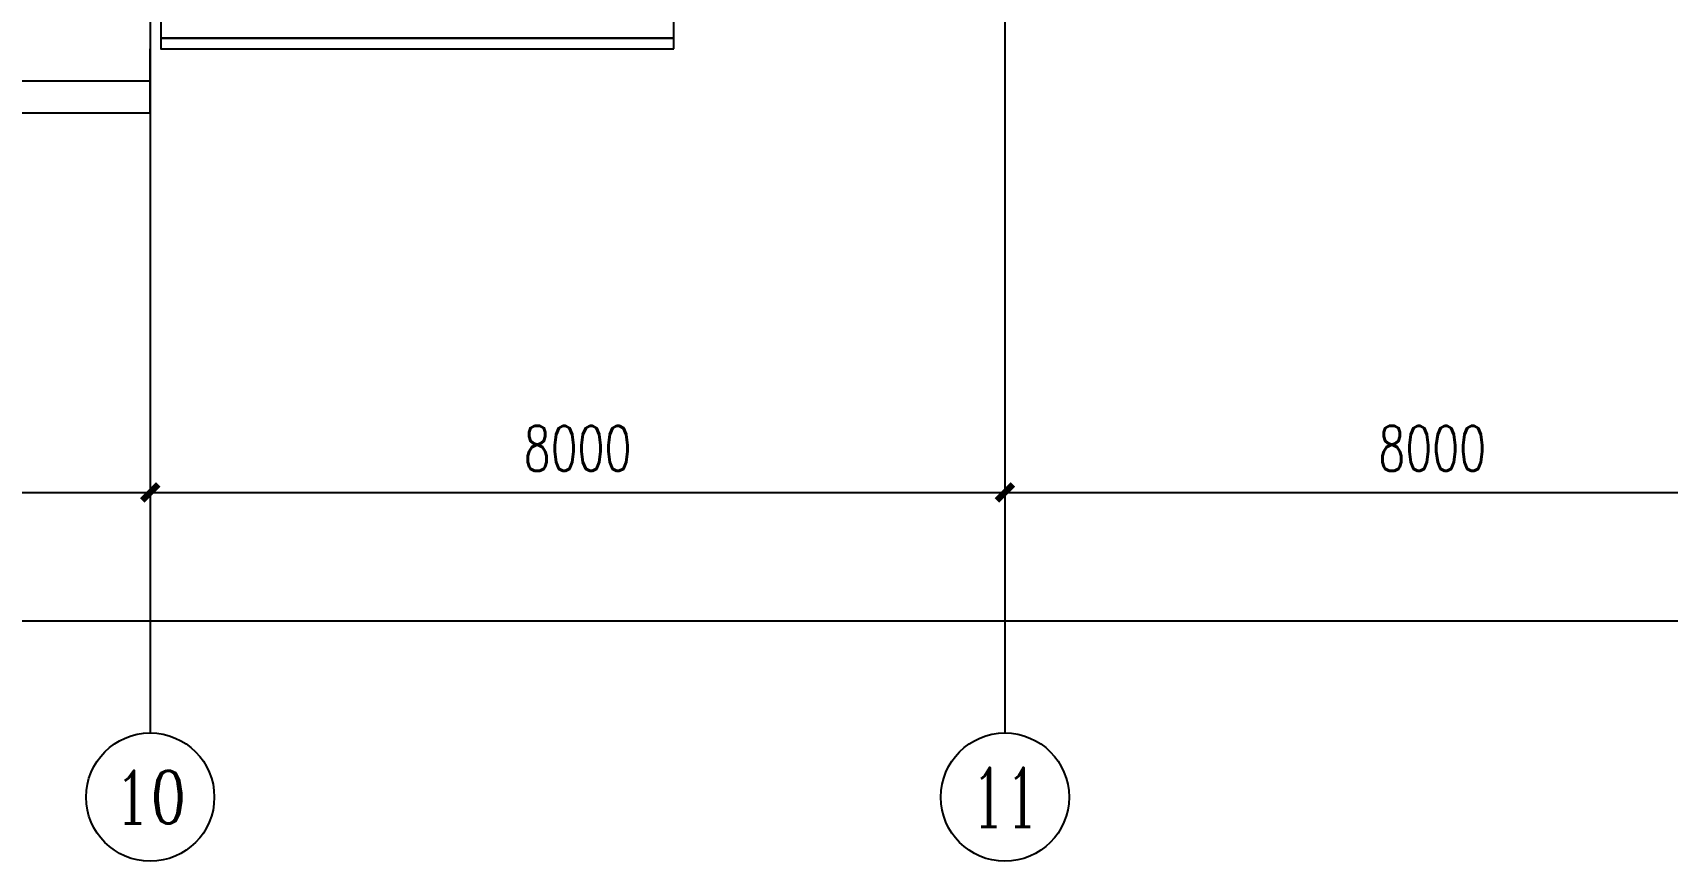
# Model space of a CAD drawing. Extents: x 0 to 2838408, y -923048 to 203859.
# Drawn here: x 2739663 to 2754963, y -278292 to -270542 of the extents above; entities that cross this region are included whole.
import ezdxf
from ezdxf.enums import TextEntityAlignment as Align

# ---------------------------------------------------------------- set-up
doc = ezdxf.new("R2010")
doc.units = 0
doc.header["$LTSCALE"] = 1000
for name, color, linetype in [('AXIS', 3, 'Continuous'), ('AXIS_TEXT', 7, 'Continuous'), ('DOTE', 8, 'Continuous'), ('E2-楼梯、坡道', 52, 'Continuous'), ('XREF', 8, 'Continuous')]:
    doc.layers.add(name, color=color, linetype=linetype)
doc.styles.add('_TCH_AXIS', font='COMPLEX', dxfattribs={"bigfont": 'GBCBIG'})
doc.styles.add('A_DIM_T3', font='SIMPLEX', dxfattribs={"width": 0.7, "bigfont": 'HZ'})
doc.styles.add('COMPLEX', font='COMPLEX')
doc.dimstyles.new('_TCH_ARCH&&150', dxfattribs={"dimtxt": 420, "dimasz": 150, "dimexe": 375, "dimexo": 450, "dimgap": 202.5, "dimtad": 1, "dimdec": 0, "dimzin": 0, "dimdsep": 46, "dimtxsty": 'A_DIM_T3', "dimblk": 'ARCHTICK', "dimcen": 0.09, "dimclrt": 7, "dimazin": 2, "dimtfac": 1, "dimtdec": 0, "dimtix": 1, "dimtmove": 2, "dimatfit": 3, "dimfxl": 150, "dimtolj": 1, "dimtzin": 0, "dimarcsym": 0})

# ---------------------------------------------------------------- blocks, each defined once
blk = doc.blocks.new('_ArchTick')
at = {"color": 0, "linetype": 'ByBlock', "const_width": 0.4}
blk.add_lwpolyline([(-0.5, -0.5), (0.5, 0.5)], dxfattribs=at)
blk = doc.blocks.new('*D844')
at = {"layer": 'AXIS', "color": 0, "lineweight": -2, "transparency": 16777216}
for p, q in [((2401217, -271542), (2401217, -275217)), ((2404717, -271542), (2404717, -275217)), ((2401217, -274842), (2404717, -274842))]:
    blk.add_line(p, q, dxfattribs=at)
at = {"layer": 'Defpoints', "color": 0, "transparency": 16777216}
for p in [(2401217, -271092), (2404717, -271092), (2404717, -274842)]:
    blk.add_point(p, dxfattribs=at)
at = {"layer": 'AXIS', "color": 0, "lineweight": -2, "transparency": 16777216, "xscale": 150, "yscale": 150, "zscale": 150, "rotation": 180}
blk.add_blockref('_ArchTick', (2401217, -274842), dxfattribs=at)
at = {"layer": 'AXIS', "color": 0, "lineweight": -2, "transparency": 16777216, "xscale": 150, "yscale": 150, "zscale": 150}
blk.add_blockref('_ArchTick', (2404717, -274842), dxfattribs=at)
at = {"layer": 'AXIS', "color": 7, "transparency": 16777216, "insert": (2402967, -274430), "char_height": 420, "attachment_point": 5, "style": 'A_DIM_T3'}
blk.add_mtext('\\A1;3500', dxfattribs=at)
blk = doc.blocks.new('*D845')
at = {"layer": 'AXIS', "color": 0, "lineweight": -2, "transparency": 16777216}
for p, q in [((2404717, -271542), (2404717, -275217)), ((2412717, -271542), (2412717, -275217)), ((2404717, -274842), (2412717, -274842))]:
    blk.add_line(p, q, dxfattribs=at)
at = {"layer": 'Defpoints', "color": 0, "transparency": 16777216}
for p in [(2404717, -271092), (2412717, -271092), (2412717, -274842)]:
    blk.add_point(p, dxfattribs=at)
at = {"layer": 'AXIS', "color": 0, "lineweight": -2, "transparency": 16777216, "xscale": 150, "yscale": 150, "zscale": 150, "rotation": 180}
blk.add_blockref('_ArchTick', (2404717, -274842), dxfattribs=at)
at = {"layer": 'AXIS', "color": 0, "lineweight": -2, "transparency": 16777216, "xscale": 150, "yscale": 150, "zscale": 150}
blk.add_blockref('_ArchTick', (2412717, -274842), dxfattribs=at)
at = {"layer": 'AXIS', "color": 7, "transparency": 16777216, "insert": (2408717, -274430), "char_height": 420, "attachment_point": 5, "style": 'A_DIM_T3'}
blk.add_mtext('\\A1;8000', dxfattribs=at)
blk = doc.blocks.new('*D846')
at = {"layer": 'AXIS', "color": 0, "lineweight": -2, "transparency": 16777216}
for p, q in [((2412717, -271542), (2412717, -275217)), ((2420717, -271542), (2420717, -275217)), ((2412717, -274842), (2420717, -274842))]:
    blk.add_line(p, q, dxfattribs=at)
at = {"layer": 'Defpoints', "color": 0, "transparency": 16777216}
for p in [(2412717, -271092), (2420717, -271092), (2420717, -274842)]:
    blk.add_point(p, dxfattribs=at)
at = {"layer": 'AXIS', "color": 0, "lineweight": -2, "transparency": 16777216, "xscale": 150, "yscale": 150, "zscale": 150, "rotation": 180}
blk.add_blockref('_ArchTick', (2412717, -274842), dxfattribs=at)
at = {"layer": 'AXIS', "color": 0, "lineweight": -2, "transparency": 16777216, "xscale": 150, "yscale": 150, "zscale": 150}
blk.add_blockref('_ArchTick', (2420717, -274842), dxfattribs=at)
at = {"layer": 'AXIS', "color": 7, "transparency": 16777216, "insert": (2416717, -274430), "char_height": 420, "attachment_point": 5, "style": 'A_DIM_T3'}
blk.add_mtext('\\A1;8000', dxfattribs=at)
blk = doc.blocks.new('*D853')
at = {"layer": 'AXIS', "color": 0, "lineweight": -2, "transparency": 16777216}
for p, q in [((2344917, -271542), (2344917, -276417)), ((2452117, -271542), (2452117, -276417)), ((2344917, -276042), (2452117, -276042))]:
    blk.add_line(p, q, dxfattribs=at)
at = {"layer": 'Defpoints', "color": 0, "transparency": 16777216}
for p in [(2344917, -271092), (2452117, -271092), (2452117, -276042)]:
    blk.add_point(p, dxfattribs=at)
at = {"layer": 'AXIS', "color": 0, "lineweight": -2, "transparency": 16777216, "xscale": 150, "yscale": 150, "zscale": 150, "rotation": 180}
blk.add_blockref('_ArchTick', (2344917, -276042), dxfattribs=at)
at = {"layer": 'AXIS', "color": 0, "lineweight": -2, "transparency": 16777216, "xscale": 150, "yscale": 150, "zscale": 150}
blk.add_blockref('_ArchTick', (2452117, -276042), dxfattribs=at)
at = {"layer": 'AXIS', "color": 7, "transparency": 16777216, "insert": (2398517, -275630), "char_height": 420, "attachment_point": 5, "style": 'A_DIM_T3'}
blk.add_mtext('\\A1;107200', dxfattribs=at)
blk = doc.blocks.new('_AXISO')
at = {"color": 0}
blk.add_circle((0, 0), 0.5, dxfattribs=at)
at = {"layer": 'AXIS_TEXT', "color": 0, "style": 'COMPLEX', "width": 1.041667}
blk.add_attdef('A', text='', height=0.56, dxfattribs=at).set_placement((-0.25, -0.28), (0.25, -0.28), align=Align.FIT)
blk = doc.blocks.new('1F1')
at = {"layer": 'AXIS'}
for p, q in [((2404716.7, -271092.2), (2404716.7, -277092.2)), ((2412716.7, -271092.2), (2412716.7, -277092.2))]:
    blk.add_line(p, q, dxfattribs=at)
at = {"layer": 'DOTE'}
for p, q in [((2404716.7, -187892.2), (2404716.7, -271092.2)), ((2412716.7, -187892.2), (2412716.7, -271092.2))]:
    blk.add_line(p, q, dxfattribs=at)
at = {"layer": 'E2-楼梯、坡道'}
for points in [[(2404816.7, -270592.2), (2409616.7, -270592.2), (2409616.7, -269292.2), (2404816.7, -269292.2)], [(2409616.7, -270692.2), (2409616.7, -270592.2), (2404816.7, -270592.2), (2404816.7, -270692.2)]]:
    blk.add_lwpolyline(points, close=True, dxfattribs=at)
for points in [[(2393116.7, -270692.2), (2393116.7, -270992.2), (2404716.7, -270992.2), (2404716.7, -270692.2)], [(2393116.7, -270992.2), (2393116.7, -271292.2), (2404716.7, -271292.2), (2404716.7, -270692.2)]]:
    blk.add_lwpolyline(points, dxfattribs=at)
at = {"layer": 'AXIS'}
ref = blk.add_blockref('_AXISO', (2404716.7, -277692.2), dxfattribs=dict(at, xscale=1200, yscale=1200, zscale=1200))
ref.add_attrib('A', '10', dxfattribs={"layer": 'AXIS_TEXT', "height": 492.67, "style": '_TCH_AXIS'}).set_placement((2404376.6, -277938.5), (2405056.9, -277938.5), align=Align.FIT)
ref = blk.add_blockref('_AXISO', (2412716.7, -277692.2), dxfattribs=dict(at, xscale=1200, yscale=1200, zscale=1200))
ref.add_attrib('A', '11', dxfattribs={"layer": 'AXIS_TEXT', "height": 553.14, "style": '_TCH_AXIS'}).set_placement((2412400.7, -277968.8), (2413032.8, -277968.8), align=Align.FIT)
for p1, p2, distance, picture, middle in [((2344916.7, -271092.2), (2452116.7, -271092.2), -4950, '*D853', (2398516.7, -275629.7)), ((2401216.7, -271092.2), (2404716.7, -271092.2), -3750, '*D844', (2402966.7, -274429.7)), ((2404716.7, -271092.2), (2412716.7, -271092.2), -3750, '*D845', (2408716.7, -274429.7)), ((2412716.7, -271092.2), (2420716.7, -271092.2), -3750, '*D846', (2416716.7, -274429.7))]:
    dim = blk.add_aligned_dim(p1=p1, p2=p2, distance=distance, dimstyle='_TCH_ARCH&&150', dxfattribs=at)
    dim.commit()
    dim.dimension.update_dxf_attribs({"geometry": picture, "text_midpoint": middle})

msp = doc.modelspace()

# ---------------------------------------------------------------- block references
at = {"layer": 'XREF'}
msp.add_blockref('1F1', (336045.8, 0), dxfattribs=at)

doc.saveas('drawing.dxf')
